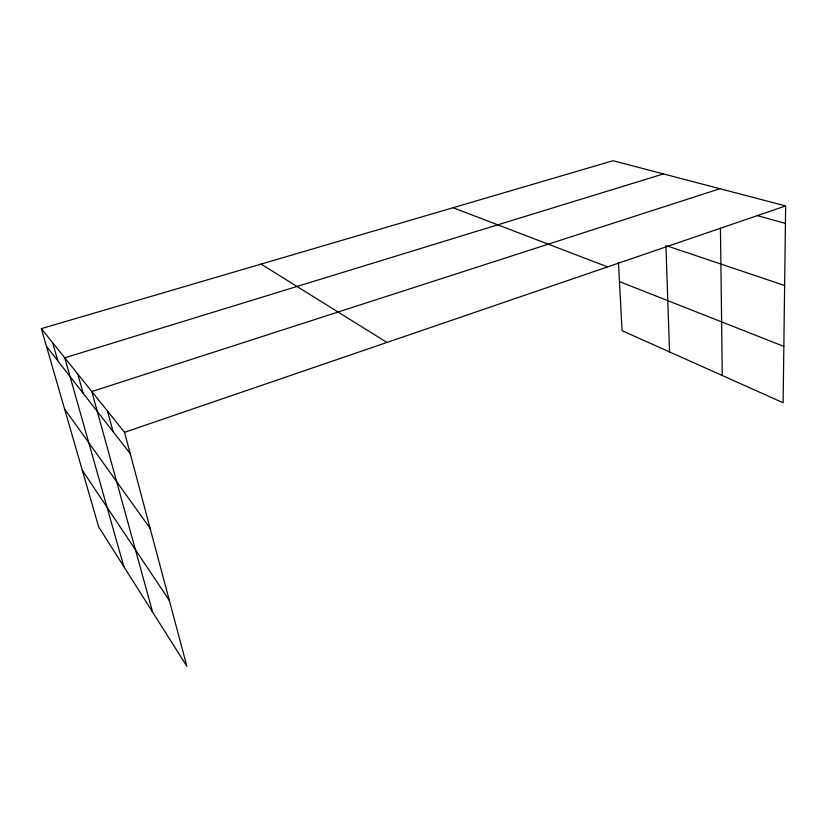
<?xml version="1.0" encoding="UTF-8"?>
<svg xmlns="http://www.w3.org/2000/svg" width="827" height="827" viewBox="0 0 827 827"><rect width="100%" height="100%" fill="white"/><g stroke="black" fill="none" stroke-linecap="round" stroke-linejoin="round"><path stroke-width="1.24" d="M41.35 328.629L124.536 432.314L186.881 666.273L98.651 526.83L41.35 328.629L613.055 160.727L785.65 205.923L783.117 402.739L622.069 330.686L618.441 262.335M124.536 432.314L785.65 205.923M719.955 188.721L91.828 391.543L152.623 612.125M663.492 173.928L64.754 357.802L123.843 566.65M756.571 215.392L785.423 223.414M667.141 245.939L784.627 285.501M453.051 207.722L607.597 266.894M619.464 281.604L783.841 346.399M261.063 264.102L386.953 342.45M46.467 346.327L130.211 453.599M64.589 408.993L150.132 528.35M82.307 470.284L169.359 600.505M52.639 342.698L57.859 360.913M77.779 374.042L83.176 393.363M107.489 411.071L113.082 431.663M665.921 245.526L669.539 351.93M720.441 228.262L722.281 375.52"/></g></svg>
